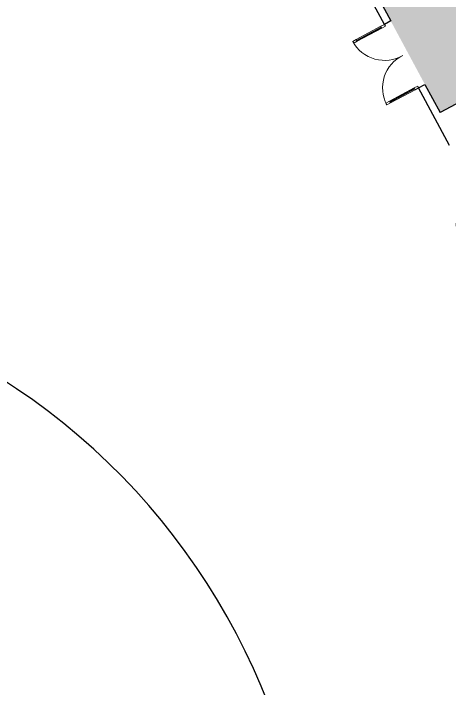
# Model space of a CAD drawing. Header units: inches. Extents: x 69213682 to 69221478, y 27658977 to 27667505.
# Drawn here: x 69217496 to 69217932, y 27661547 to 27662221 of the extents above; entities that cross this region are included whole.
import ezdxf

# ---------------------------------------------------------------- set-up
doc = ezdxf.new("R2010")
doc.units = ezdxf.units.IN
doc.header["$LTSCALE"] = 100
doc.header["$MEASUREMENT"] = 0
for name, color, linetype in [('A-DOOR', 2, 'CONTINUOUS'), ('A-SITE', 3, 'CONTINUOUS'), ('A-WALL', 5, 'CONTINUOUS'), ('Rooms-Category-Color', 7, 'CONTINUOUS'), ('Rooms-College-Color', 7, 'CONTINUOUS'), ('Rooms-Department-Color', 7, 'CONTINUOUS'), ('Rooms-Division-Color', 7, 'CONTINUOUS')]:
    doc.layers.add(name, color=color, linetype=linetype)

# ---------------------------------------------------------------- blocks, each defined once
blk = doc.blocks.new('Single-Glass 1 - SLO First Flr Exterior 36_ x 93_-951-BACKGROUND Level 1 Parent View')
at = {"layer": 'A-DOOR', "lineweight": 20}
for p, q in [((16.25, -3.5625), (16.25, -7.5625)), ((18, -3.5625), (16.25, -3.5625)), ((18, -3.5625), (18, -7.5625)), ((16.25, -7.5625), (18, -7.5625)), ((16.25, -35.5625), (16.25, -39.5625)), ((16.25, -35.5625), (18, -35.5625)), ((18, -39.5625), (16.25, -39.5625)), ((18, -35.5625), (18, -39.5625))]:
    blk.add_line(p, q, dxfattribs=at)
at = {"layer": 'A-DOOR', "lineweight": 5}
for p, q in [((16.25, -7.5625), (16.25, -35.5625)), ((18, -7.5625), (18, -35.5625))]:
    blk.add_line(p, q, dxfattribs=at)
at = {"layer": 'A-DOOR'}
blk.add_line((17.125, -35.5625), (17.125, -7.5625), dxfattribs=at)
at = {"layer": 'A-DOOR', "lineweight": 5}
blk.add_arc((18, -3.5625), 36, 180, 270, dxfattribs=at)
blk = doc.blocks.new('Double-Glass 1 - SLO Exterior 72_ X 93_-950-BACKGROUND Level 1 Parent View')
at = {"layer": 'A-DOOR', "lineweight": 20}
for p, q in [((-36.02, -3.66), (-36.02, -7.66)), ((-36.02, -3.66), (-34, -3.66)), ((-34, -3.66), (-34, -7.66)), ((34, -3.66), (34, -7.66)), ((36, -3.66), (34, -3.66)), ((36, -3.66), (36, -7.66)), ((-36.02, -7.66), (-34, -7.66)), ((36, -7.66), (34, -7.66)), ((-36.02, -35.67), (-36.02, -39.67)), ((-36.02, -35.67), (-34, -35.67)), ((-36.02, -39.67), (-34, -39.67)), ((-34, -35.67), (-34, -39.67)), ((34, -35.67), (34, -39.67)), ((34, -35.67), (36, -35.67)), ((36, -39.67), (34, -39.67)), ((36, -35.67), (36, -39.67))]:
    blk.add_line(p, q, dxfattribs=at)
at = {"layer": 'A-DOOR', "lineweight": 5}
for p, q in [((-36.02, -7.66), (-36.02, -35.67)), ((-34, -7.66), (-34, -35.67)), ((34, -7.66), (34, -35.67)), ((36, -7.66), (36, -35.67))]:
    blk.add_line(p, q, dxfattribs=at)
at = {"layer": 'A-DOOR'}
for p, q in [((-35, -35.67), (-35, -7.66)), ((35, -7.66), (35, -35.67))]:
    blk.add_line(p, q, dxfattribs=at)
at = {"layer": 'A-DOOR', "lineweight": 5}
for centre, radius, start, end in [((-36, -3.65), 36.03, 269.96661, 2.37118), ((35.99, -3.66), 36.02, 177.62389, 270.00593)]:
    blk.add_arc(centre, radius, start, end, dxfattribs=at)

msp = doc.modelspace()

# ---------------------------------------------------------------- hatches: boundary and pattern name
at = {"layer": 'Rooms-Category-Color', "true_color": 0xadadad}
msp.add_hatch(color=253, dxfattribs=at).paths.add_polyline_path([(69217857.3, 27662243.86), (69217922.72, 27662122.32), (69218462.36, 27662412.76), (69218378.42, 27662568.73), (69218350.84, 27662563.23), (69218349.99, 27662567.48), (69218108.13, 27662437.31), (69218132.52, 27662391.99)])
at = {"layer": 'Rooms-College-Color', "true_color": 0xadadad}
msp.add_hatch(color=253, dxfattribs=at).paths.add_polyline_path([(69217857.3, 27662243.86), (69217922.72, 27662122.32), (69218462.36, 27662412.76), (69218378.42, 27662568.73), (69218350.84, 27662563.23), (69218349.99, 27662567.48), (69218108.13, 27662437.31), (69218132.52, 27662391.99)])
at = {"layer": 'Rooms-Department-Color', "true_color": 0xacacac}
msp.add_hatch(color=253, dxfattribs=at).paths.add_polyline_path([(69217857.3, 27662243.86), (69217922.72, 27662122.32), (69218462.36, 27662412.76), (69218378.42, 27662568.73), (69218350.84, 27662563.23), (69218349.99, 27662567.48), (69218108.13, 27662437.31), (69218132.52, 27662391.99)])
at = {"layer": 'Rooms-Division-Color', "true_color": 0xadadad}
msp.add_hatch(color=253, dxfattribs=at).paths.add_polyline_path([(69217857.3, 27662243.86), (69217922.72, 27662122.32), (69218462.36, 27662412.76), (69218378.42, 27662568.73), (69218350.84, 27662563.23), (69218349.99, 27662567.48), (69218108.13, 27662437.31), (69218132.52, 27662391.99)])

# ---------------------------------------------------------------- linework, layer by layer
at = {"layer": 'A-SITE'}
msp.add_arc((69217124.24, 27661288.78), 672, 352.95284, 99.0772, dxfattribs=at)
at = {"layer": 'A-WALL'}
for p, q in [((69217867.17, 27662210.51), (69217846.05, 27662249.73)), ((69217857.3, 27662243.86), (69217873.44, 27662213.88)), ((69217873.44, 27662213.88), (69217867.17, 27662210.51)), ((69218076.7, 27662205.19), (69217922.72, 27662122.32)), ((69217901.29, 27662147.1), (69217907.56, 27662150.48)), ((69217907.56, 27662150.48), (69217922.72, 27662122.32)), ((69217932.31, 27662089.47), (69217901.29, 27662147.1))]:
    msp.add_line(p, q, dxfattribs=at)

# ---------------------------------------------------------------- block references
at = {"layer": 'A-DOOR', "rotation": 298.2896483564979}
for name, p in [('Double-Glass 1 - SLO Exterior 72_ X 93_-950-BACKGROUND Level 1 Parent View', (69217887.45, 27662180.54)), ('Single-Glass 1 - SLO First Flr Exterior 36_ x 93_-951-BACKGROUND Level 1 Parent View', (69217969.57, 27662027.76))]:
    msp.add_blockref(name, p, dxfattribs=at)

doc.saveas('drawing.dxf')
